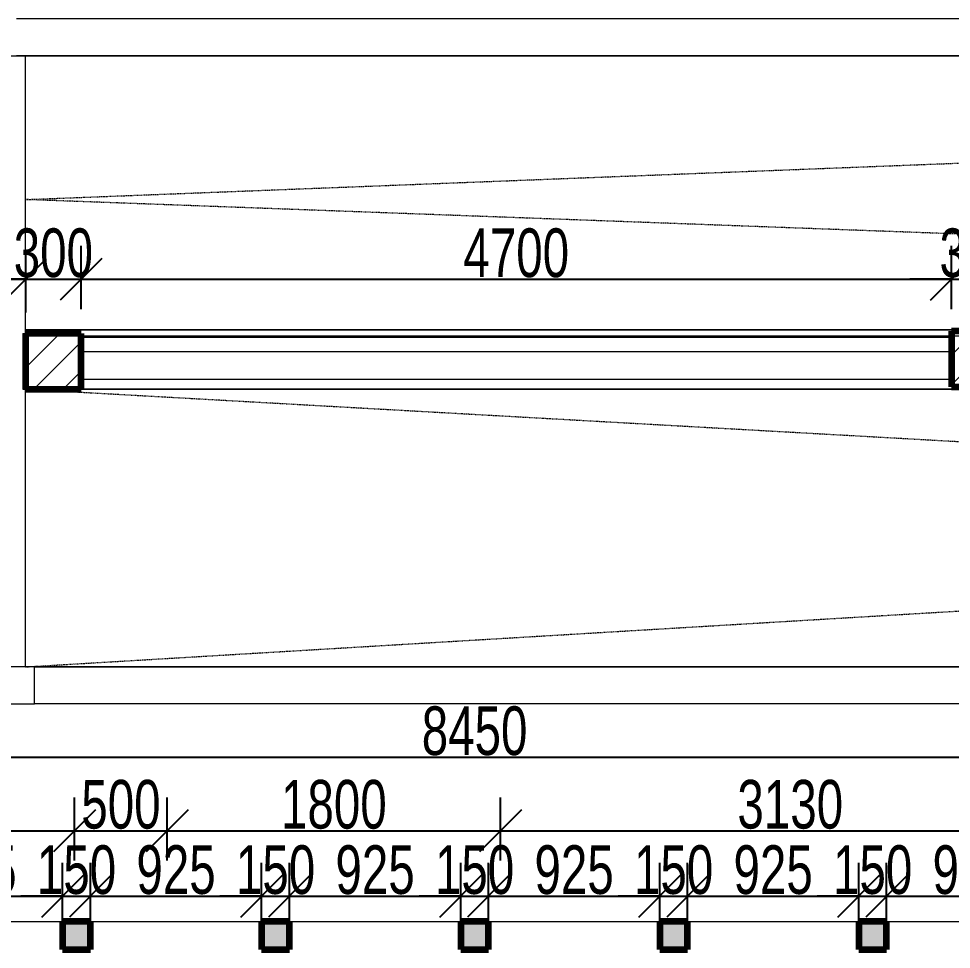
# Model space of a CAD drawing. Header units: millimetres. Extents: x -35190 to 411743, y -233114 to 23872.
# Drawn here: x 248513 to 253551, y 5256 to 10281 of the extents above; entities that cross this region are included whole.
import ezdxf

# ---------------------------------------------------------------- set-up
doc = ezdxf.new("R2010")
doc.units = ezdxf.units.MM
doc.linetypes.add('Dash', pattern=[6.35, 3.175, -3.175])
for name, color, linetype, lineweight in [('A-ANNO-DIMS', 211, 'Continuous', 9), ('A-DETL-HDLN', 90, 'Dash', 18), ('A-DETL-THIN', 151, 'Continuous', 18), ('A-FLOR-HRAL', 11, 'Continuous', 18), ('A-FLOR-LEVL', 51, 'Continuous', 18), ('A-WALL', 113, 'Continuous', 18), ('A-WALL-PATT', 111, 'Continuous', 18), ('Q-CASE', 31, 'Continuous', 18)]:
    doc.layers.add(name, color=color, linetype=linetype, lineweight=lineweight)
doc.styles.add('Arial_8', font='arial.ttf', dxfattribs={"width": 0.7, "height": 262.5})
doc.dimstyles.new('small_3_0mm', dxfattribs={"dimscale": 304.8, "dimtxt": 191.298637, "dimasz": 0.738189, "dimexe": 0.590551, "dimexo": 0.0625, "dimgap": 0.024606, "dimtad": 1, "dimdec": 0, "dimzin": 0, "dimdsep": 46, "dimtxsty": 'Arial_8', "dimblk1": 'OBLIQUE', "dimblk2": 'OBLIQUE', "dimsah": 1, "dimcen": 0.09, "dimdle": 0.590551, "dimazin": 0, "dimtfac": 1, "dimtdec": 4, "dimtix": 1, "dimtmove": 0, "dimatfit": 3, "dimfxl": 0.590551, "dimfxlon": 1, "dimtvp": 1, "dimtolj": 1, "dimtzin": 0, "dimarcsym": 2})
doc.dimstyles.new('small_3_5mm', dxfattribs={"dimscale": 304.8, "dimtxt": 267.818092, "dimasz": 0.738189, "dimexe": 0.590551, "dimexo": 0.0625, "dimgap": 0.024606, "dimtad": 1, "dimdec": 0, "dimzin": 0, "dimdsep": 46, "dimtxsty": 'Arial_8', "dimblk1": 'OBLIQUE', "dimblk2": 'OBLIQUE', "dimsah": 1, "dimcen": 0.09, "dimdle": 0.590551, "dimazin": 0, "dimtfac": 1, "dimtdec": 4, "dimtix": 1, "dimtmove": 0, "dimatfit": 3, "dimfxl": 0.590551, "dimfxlon": 1, "dimtvp": 1, "dimtolj": 1, "dimtzin": 0, "dimarcsym": 2})
pattern_1 = [(45, (247326.97, -1578.69), (-79.5495, 79.5495), [])]

# ---------------------------------------------------------------- blocks, each defined once
blk = doc.blocks.new('Top Rail Type - Top Rail_Internal_-623587-SECOND FLOOR')
at = {"layer": 'A-FLOR-HRAL'}
for p, q in [((21103.9, 10179.7), (1223.9, 10179.7)), ((1223.9, 10159.7), (1223.9, 10162)), ((1523.9, 10139.7), (6223.9, 10139.7))]:
    blk.add_line(p, q, dxfattribs=at)
blk = doc.blocks.new('Top Rail Type - Top Rail_Internal_-V25-SECOND FLOOR')
at = {"layer": 'A-FLOR-HRAL'}
for p, q in [((1223.9, 10179.7), (1223.9, 10159.7)), ((1223.9, 10179.7), (21103.9, 10179.7)), ((1523.9, 10139.7), (6223.9, 10139.7))]:
    blk.add_line(p, q, dxfattribs=at)
blk = doc.blocks.new('Top Rail Type - Top Rail_Internal_-623928-SECOND FLOOR')
at = {"layer": 'A-FLOR-HRAL'}
for p, q in [((21103.9, 10179.7), (1223.9, 10179.7)), ((1223.9, 10159.7), (1223.9, 10162)), ((1523.9, 10139.7), (6223.9, 10139.7))]:
    blk.add_line(p, q, dxfattribs=at)
blk = doc.blocks.new('Top Rail Type - Top Rail_Internal_-V27-SECOND FLOOR')
at = {"layer": 'A-FLOR-HRAL'}
for p, q in [((1223.9, 10179.7), (1223.9, 10159.7)), ((1223.9, 10179.7), (21103.9, 10179.7)), ((1523.9, 10139.7), (6223.9, 10139.7))]:
    blk.add_line(p, q, dxfattribs=at)
blk = doc.blocks.new('Casework 2 - Casework 2-644764-SECOND FLOOR')
at = {"layer": 'Q-CASE'}
for p, q in [((1174, 11859.7), (21055, 11859.7)), ((21055, 11659.7), (1174, 11659.7)), ((1209, 10159.7), (1223.9, 10159.7)), ((6223.9, 10060.2), (1523.9, 10060.2)), ((6223.9, 9910.9), (1523.9, 9910.9)), ((1209, 9859.7), (1223.9, 9859.7)), ((1523.9, 9859.7), (13998.9, 9859.7)), ((1272.8, 8359.7), (-276.1, 8359.7)), ((1272.8, 8159.7), (1272.8, 8359.7)), ((1272.8, 8359.7), (7873.9, 8359.7)), ((-476.1, 8159.7), (1272.8, 8159.7)), ((7873.9, 8159.7), (1272.8, 8159.7))]:
    blk.add_line(p, q, dxfattribs=at)
blk = doc.blocks.new('_Oblique')
at = {"color": 0, "linetype": 'ByBlock', "lineweight": -2}
blk.add_line((-0.5, -0.5), (0.5, 0.5), dxfattribs=at)
blk = doc.blocks.new('*D5724')
at = {"layer": 'A-ANNO-DIMS', "color": 0, "lineweight": -2, "transparency": 16777216}
for p, q in [((247825.9, 5382.1), (247825.9, 5723.1)), ((248750.9, 5382.1), (248750.9, 5723.1)), ((247645.9, 5543.1), (248930.9, 5543.1))]:
    blk.add_line(p, q, dxfattribs=at)
at = {"layer": 'Defpoints', "color": 0, "transparency": 16777216}
for p in [(248750.9, 5543.1), (247825.9, 5363.1), (248750.9, 5363.1)]:
    blk.add_point(p, dxfattribs=at)
at = {"layer": 'A-ANNO-DIMS', "color": 0, "lineweight": -2, "transparency": 16777216, "xscale": 224.9999999999999, "yscale": 224.9999999999999, "zscale": 224.9999999999999, "rotation": 180}
blk.add_blockref('_Oblique', (247825.9, 5543.1), dxfattribs=at)
at = {"layer": 'A-ANNO-DIMS', "color": 0, "lineweight": -2, "transparency": 16777216, "xscale": 224.9999999999999, "yscale": 224.9999999999999, "zscale": 224.9999999999999}
blk.add_blockref('_Oblique', (248750.9, 5543.1), dxfattribs=at)
at = {"layer": 'A-ANNO-DIMS', "color": 0, "transparency": 16777216, "insert": (248288.4, 5684.6), "char_height": 262.5, "width": 360.23, "attachment_point": 5, "style": 'Arial_8'}
blk.add_mtext('\\A1;925', dxfattribs=at)
blk = doc.blocks.new('*D5725')
at = {"layer": 'A-ANNO-DIMS', "color": 0, "lineweight": -2, "transparency": 16777216}
for p, q in [((248750.9, 5382.1), (248750.9, 5723.1)), ((248900.9, 5382.1), (248900.9, 5723.1)), ((248750.9, 5543.1), (248525.9, 5543.1)), ((248750.9, 5543.1), (248900.9, 5543.1)), ((248900.9, 5543.1), (249125.9, 5543.1))]:
    blk.add_line(p, q, dxfattribs=at)
at = {"layer": 'Defpoints', "color": 0, "transparency": 16777216}
for p in [(248900.9, 5543.1), (248750.9, 5363.1), (248900.9, 5363.1)]:
    blk.add_point(p, dxfattribs=at)
at = {"layer": 'A-ANNO-DIMS', "color": 0, "lineweight": -2, "transparency": 16777216, "xscale": 224.9999999999999, "yscale": 224.9999999999999, "zscale": 224.9999999999999}
blk.add_blockref('_Oblique', (248750.9, 5543.1), dxfattribs=at)
at = {"layer": 'A-ANNO-DIMS', "color": 0, "lineweight": -2, "transparency": 16777216, "xscale": 224.9999999999999, "yscale": 224.9999999999999, "zscale": 224.9999999999999, "rotation": 180}
blk.add_blockref('_Oblique', (248900.9, 5543.1), dxfattribs=at)
at = {"layer": 'A-ANNO-DIMS', "color": 0, "transparency": 16777216, "insert": (248825.9, 5684.6), "char_height": 262.5, "width": 360.23, "attachment_point": 5, "style": 'Arial_8'}
blk.add_mtext('\\A1;150', dxfattribs=at)
blk = doc.blocks.new('*D5726')
at = {"layer": 'A-ANNO-DIMS', "color": 0, "lineweight": -2, "transparency": 16777216}
for p, q in [((248900.9, 5382.1), (248900.9, 5723.1)), ((249825.9, 5382.1), (249825.9, 5723.1)), ((248720.9, 5543.1), (250005.9, 5543.1))]:
    blk.add_line(p, q, dxfattribs=at)
at = {"layer": 'Defpoints', "color": 0, "transparency": 16777216}
for p in [(249825.9, 5543.1), (248900.9, 5363.1), (249825.9, 5363.1)]:
    blk.add_point(p, dxfattribs=at)
at = {"layer": 'A-ANNO-DIMS', "color": 0, "lineweight": -2, "transparency": 16777216, "xscale": 224.9999999999999, "yscale": 224.9999999999999, "zscale": 224.9999999999999, "rotation": 180}
blk.add_blockref('_Oblique', (248900.9, 5543.1), dxfattribs=at)
at = {"layer": 'A-ANNO-DIMS', "color": 0, "lineweight": -2, "transparency": 16777216, "xscale": 224.9999999999999, "yscale": 224.9999999999999, "zscale": 224.9999999999999}
blk.add_blockref('_Oblique', (249825.9, 5543.1), dxfattribs=at)
at = {"layer": 'A-ANNO-DIMS', "color": 0, "transparency": 16777216, "insert": (249363.4, 5684.6), "char_height": 262.5, "width": 360.23, "attachment_point": 5, "style": 'Arial_8'}
blk.add_mtext('\\A1;925', dxfattribs=at)
blk = doc.blocks.new('*D5727')
at = {"layer": 'A-ANNO-DIMS', "color": 0, "lineweight": -2, "transparency": 16777216}
for p, q in [((249825.9, 5382.1), (249825.9, 5723.1)), ((249975.9, 5382.1), (249975.9, 5723.1)), ((249825.9, 5543.1), (249600.9, 5543.1)), ((249825.9, 5543.1), (249975.9, 5543.1)), ((249975.9, 5543.1), (250200.9, 5543.1))]:
    blk.add_line(p, q, dxfattribs=at)
at = {"layer": 'Defpoints', "color": 0, "transparency": 16777216}
for p in [(249975.9, 5543.1), (249825.9, 5363.1), (249975.9, 5363.1)]:
    blk.add_point(p, dxfattribs=at)
at = {"layer": 'A-ANNO-DIMS', "color": 0, "lineweight": -2, "transparency": 16777216, "xscale": 224.9999999999999, "yscale": 224.9999999999999, "zscale": 224.9999999999999}
blk.add_blockref('_Oblique', (249825.9, 5543.1), dxfattribs=at)
at = {"layer": 'A-ANNO-DIMS', "color": 0, "lineweight": -2, "transparency": 16777216, "xscale": 224.9999999999999, "yscale": 224.9999999999999, "zscale": 224.9999999999999, "rotation": 180}
blk.add_blockref('_Oblique', (249975.9, 5543.1), dxfattribs=at)
at = {"layer": 'A-ANNO-DIMS', "color": 0, "transparency": 16777216, "insert": (249900.9, 5684.6), "char_height": 262.5, "width": 360.23, "attachment_point": 5, "style": 'Arial_8'}
blk.add_mtext('\\A1;150', dxfattribs=at)
blk = doc.blocks.new('*D5728')
at = {"layer": 'A-ANNO-DIMS', "color": 0, "lineweight": -2, "transparency": 16777216}
for p, q in [((249975.9, 5382.1), (249975.9, 5723.1)), ((250900.9, 5382.1), (250900.9, 5723.1)), ((249795.9, 5543.1), (251080.9, 5543.1))]:
    blk.add_line(p, q, dxfattribs=at)
at = {"layer": 'Defpoints', "color": 0, "transparency": 16777216}
for p in [(250900.9, 5543.1), (249975.9, 5363.1), (250900.9, 5363.1)]:
    blk.add_point(p, dxfattribs=at)
at = {"layer": 'A-ANNO-DIMS', "color": 0, "lineweight": -2, "transparency": 16777216, "xscale": 224.9999999999999, "yscale": 224.9999999999999, "zscale": 224.9999999999999, "rotation": 180}
blk.add_blockref('_Oblique', (249975.9, 5543.1), dxfattribs=at)
at = {"layer": 'A-ANNO-DIMS', "color": 0, "lineweight": -2, "transparency": 16777216, "xscale": 224.9999999999999, "yscale": 224.9999999999999, "zscale": 224.9999999999999}
blk.add_blockref('_Oblique', (250900.9, 5543.1), dxfattribs=at)
at = {"layer": 'A-ANNO-DIMS', "color": 0, "transparency": 16777216, "insert": (250438.4, 5684.6), "char_height": 262.5, "width": 360.23, "attachment_point": 5, "style": 'Arial_8'}
blk.add_mtext('\\A1;925', dxfattribs=at)
blk = doc.blocks.new('*D5729')
at = {"layer": 'A-ANNO-DIMS', "color": 0, "lineweight": -2, "transparency": 16777216}
for p, q in [((250900.9, 5382.1), (250900.9, 5723.1)), ((251050.9, 5382.1), (251050.9, 5723.1)), ((250900.9, 5543.1), (250675.9, 5543.1)), ((250900.9, 5543.1), (251050.9, 5543.1)), ((251050.9, 5543.1), (251275.9, 5543.1))]:
    blk.add_line(p, q, dxfattribs=at)
at = {"layer": 'Defpoints', "color": 0, "transparency": 16777216}
for p in [(251050.9, 5543.1), (250900.9, 5363.1), (251050.9, 5363.1)]:
    blk.add_point(p, dxfattribs=at)
at = {"layer": 'A-ANNO-DIMS', "color": 0, "lineweight": -2, "transparency": 16777216, "xscale": 224.9999999999999, "yscale": 224.9999999999999, "zscale": 224.9999999999999}
blk.add_blockref('_Oblique', (250900.9, 5543.1), dxfattribs=at)
at = {"layer": 'A-ANNO-DIMS', "color": 0, "lineweight": -2, "transparency": 16777216, "xscale": 224.9999999999999, "yscale": 224.9999999999999, "zscale": 224.9999999999999, "rotation": 180}
blk.add_blockref('_Oblique', (251050.9, 5543.1), dxfattribs=at)
at = {"layer": 'A-ANNO-DIMS', "color": 0, "transparency": 16777216, "insert": (250975.9, 5684.6), "char_height": 262.5, "width": 360.23, "attachment_point": 5, "style": 'Arial_8'}
blk.add_mtext('\\A1;150', dxfattribs=at)
blk = doc.blocks.new('*D5730')
at = {"layer": 'A-ANNO-DIMS', "color": 0, "lineweight": -2, "transparency": 16777216}
for p, q in [((251050.9, 5382.1), (251050.9, 5723.1)), ((251975.9, 5382.1), (251975.9, 5723.1)), ((250870.9, 5543.1), (252155.9, 5543.1))]:
    blk.add_line(p, q, dxfattribs=at)
at = {"layer": 'Defpoints', "color": 0, "transparency": 16777216}
for p in [(251975.9, 5543.1), (251050.9, 5363.1), (251975.9, 5363.1)]:
    blk.add_point(p, dxfattribs=at)
at = {"layer": 'A-ANNO-DIMS', "color": 0, "lineweight": -2, "transparency": 16777216, "xscale": 224.9999999999999, "yscale": 224.9999999999999, "zscale": 224.9999999999999, "rotation": 180}
blk.add_blockref('_Oblique', (251050.9, 5543.1), dxfattribs=at)
at = {"layer": 'A-ANNO-DIMS', "color": 0, "lineweight": -2, "transparency": 16777216, "xscale": 224.9999999999999, "yscale": 224.9999999999999, "zscale": 224.9999999999999}
blk.add_blockref('_Oblique', (251975.9, 5543.1), dxfattribs=at)
at = {"layer": 'A-ANNO-DIMS', "color": 0, "transparency": 16777216, "insert": (251513.4, 5684.6), "char_height": 262.5, "width": 360.23, "attachment_point": 5, "style": 'Arial_8'}
blk.add_mtext('\\A1;925', dxfattribs=at)
blk = doc.blocks.new('*D5731')
at = {"layer": 'A-ANNO-DIMS', "color": 0, "lineweight": -2, "transparency": 16777216}
for p, q in [((251975.9, 5382.1), (251975.9, 5723.1)), ((252125.9, 5382.1), (252125.9, 5723.1)), ((251975.9, 5543.1), (251750.9, 5543.1)), ((251975.9, 5543.1), (252125.9, 5543.1)), ((252125.9, 5543.1), (252350.9, 5543.1))]:
    blk.add_line(p, q, dxfattribs=at)
at = {"layer": 'Defpoints', "color": 0, "transparency": 16777216}
for p in [(252125.9, 5543.1), (251975.9, 5363.1), (252125.9, 5363.1)]:
    blk.add_point(p, dxfattribs=at)
at = {"layer": 'A-ANNO-DIMS', "color": 0, "lineweight": -2, "transparency": 16777216, "xscale": 224.9999999999999, "yscale": 224.9999999999999, "zscale": 224.9999999999999}
blk.add_blockref('_Oblique', (251975.9, 5543.1), dxfattribs=at)
at = {"layer": 'A-ANNO-DIMS', "color": 0, "lineweight": -2, "transparency": 16777216, "xscale": 224.9999999999999, "yscale": 224.9999999999999, "zscale": 224.9999999999999, "rotation": 180}
blk.add_blockref('_Oblique', (252125.9, 5543.1), dxfattribs=at)
at = {"layer": 'A-ANNO-DIMS', "color": 0, "transparency": 16777216, "insert": (252050.9, 5684.6), "char_height": 262.5, "width": 360.23, "attachment_point": 5, "style": 'Arial_8'}
blk.add_mtext('\\A1;150', dxfattribs=at)
blk = doc.blocks.new('*D5732')
at = {"layer": 'A-ANNO-DIMS', "color": 0, "lineweight": -2, "transparency": 16777216}
for p, q in [((252125.9, 5382.1), (252125.9, 5723.1)), ((253050.9, 5382.1), (253050.9, 5723.1)), ((251945.9, 5543.1), (253230.9, 5543.1))]:
    blk.add_line(p, q, dxfattribs=at)
at = {"layer": 'Defpoints', "color": 0, "transparency": 16777216}
for p in [(253050.9, 5543.1), (252125.9, 5363.1), (253050.9, 5363.1)]:
    blk.add_point(p, dxfattribs=at)
at = {"layer": 'A-ANNO-DIMS', "color": 0, "lineweight": -2, "transparency": 16777216, "xscale": 224.9999999999999, "yscale": 224.9999999999999, "zscale": 224.9999999999999, "rotation": 180}
blk.add_blockref('_Oblique', (252125.9, 5543.1), dxfattribs=at)
at = {"layer": 'A-ANNO-DIMS', "color": 0, "lineweight": -2, "transparency": 16777216, "xscale": 224.9999999999999, "yscale": 224.9999999999999, "zscale": 224.9999999999999}
blk.add_blockref('_Oblique', (253050.9, 5543.1), dxfattribs=at)
at = {"layer": 'A-ANNO-DIMS', "color": 0, "transparency": 16777216, "insert": (252588.4, 5684.6), "char_height": 262.5, "width": 360.23, "attachment_point": 5, "style": 'Arial_8'}
blk.add_mtext('\\A1;925', dxfattribs=at)
blk = doc.blocks.new('*D5733')
at = {"layer": 'A-ANNO-DIMS', "color": 0, "lineweight": -2, "transparency": 16777216}
for p, q in [((253050.9, 5382.1), (253050.9, 5723.1)), ((253200.9, 5382.1), (253200.9, 5723.1)), ((253050.9, 5543.1), (252825.9, 5543.1)), ((253050.9, 5543.1), (253200.9, 5543.1)), ((253200.9, 5543.1), (253425.9, 5543.1))]:
    blk.add_line(p, q, dxfattribs=at)
at = {"layer": 'Defpoints', "color": 0, "transparency": 16777216}
for p in [(253200.9, 5543.1), (253050.9, 5363.1), (253200.9, 5363.1)]:
    blk.add_point(p, dxfattribs=at)
at = {"layer": 'A-ANNO-DIMS', "color": 0, "lineweight": -2, "transparency": 16777216, "xscale": 224.9999999999999, "yscale": 224.9999999999999, "zscale": 224.9999999999999}
blk.add_blockref('_Oblique', (253050.9, 5543.1), dxfattribs=at)
at = {"layer": 'A-ANNO-DIMS', "color": 0, "lineweight": -2, "transparency": 16777216, "xscale": 224.9999999999999, "yscale": 224.9999999999999, "zscale": 224.9999999999999, "rotation": 180}
blk.add_blockref('_Oblique', (253200.9, 5543.1), dxfattribs=at)
at = {"layer": 'A-ANNO-DIMS', "color": 0, "transparency": 16777216, "insert": (253125.9, 5684.6), "char_height": 262.5, "width": 360.23, "attachment_point": 5, "style": 'Arial_8'}
blk.add_mtext('\\A1;150', dxfattribs=at)
blk = doc.blocks.new('*D5734')
at = {"layer": 'A-ANNO-DIMS', "color": 0, "lineweight": -2, "transparency": 16777216}
for p, q in [((253200.9, 5382.1), (253200.9, 5723.1)), ((254125.9, 5382.1), (254125.9, 5723.1)), ((253020.9, 5543.1), (254305.9, 5543.1))]:
    blk.add_line(p, q, dxfattribs=at)
at = {"layer": 'Defpoints', "color": 0, "transparency": 16777216}
for p in [(254125.9, 5543.1), (253200.9, 5363.1), (254125.9, 5363.1)]:
    blk.add_point(p, dxfattribs=at)
at = {"layer": 'A-ANNO-DIMS', "color": 0, "lineweight": -2, "transparency": 16777216, "xscale": 224.9999999999999, "yscale": 224.9999999999999, "zscale": 224.9999999999999, "rotation": 180}
blk.add_blockref('_Oblique', (253200.9, 5543.1), dxfattribs=at)
at = {"layer": 'A-ANNO-DIMS', "color": 0, "lineweight": -2, "transparency": 16777216, "xscale": 224.9999999999999, "yscale": 224.9999999999999, "zscale": 224.9999999999999}
blk.add_blockref('_Oblique', (254125.9, 5543.1), dxfattribs=at)
at = {"layer": 'A-ANNO-DIMS', "color": 0, "transparency": 16777216, "insert": (253663.4, 5684.6), "char_height": 262.5, "width": 360.23, "attachment_point": 5, "style": 'Arial_8'}
blk.add_mtext('\\A1;925', dxfattribs=at)
blk = doc.blocks.new('*D5738')
at = {"layer": 'A-ANNO-DIMS', "color": 0, "lineweight": -2, "transparency": 16777216}
for p, q in [((247015.9, 5735.1), (247015.9, 6076)), ((248815.9, 5735.1), (248815.9, 6076)), ((246835.9, 5896), (248995.9, 5896))]:
    blk.add_line(p, q, dxfattribs=at)
at = {"layer": 'Defpoints', "color": 0, "transparency": 16777216}
for p in [(248815.9, 5896), (247015.9, 5716), (248815.9, 5716)]:
    blk.add_point(p, dxfattribs=at)
at = {"layer": 'A-ANNO-DIMS', "color": 0, "lineweight": -2, "transparency": 16777216, "xscale": 224.9999999999999, "yscale": 224.9999999999999, "zscale": 224.9999999999999, "rotation": 180}
blk.add_blockref('_Oblique', (247015.9, 5896), dxfattribs=at)
at = {"layer": 'A-ANNO-DIMS', "color": 0, "lineweight": -2, "transparency": 16777216, "xscale": 224.9999999999999, "yscale": 224.9999999999999, "zscale": 224.9999999999999}
blk.add_blockref('_Oblique', (248815.9, 5896), dxfattribs=at)
at = {"layer": 'A-ANNO-DIMS', "color": 0, "transparency": 16777216, "insert": (247915.9, 6037.5), "char_height": 262.5, "width": 672.429, "attachment_point": 5, "style": 'Arial_8'}
blk.add_mtext('\\A1;1800', dxfattribs=at)
blk = doc.blocks.new('*D5739')
at = {"layer": 'A-ANNO-DIMS', "color": 0, "lineweight": -2, "transparency": 16777216}
for p, q in [((248815.9, 5735.1), (248815.9, 6076)), ((249315.9, 5735.1), (249315.9, 6076)), ((248635.9, 5896), (249495.9, 5896))]:
    blk.add_line(p, q, dxfattribs=at)
at = {"layer": 'Defpoints', "color": 0, "transparency": 16777216}
for p in [(249315.9, 5896), (248815.9, 5716), (249315.9, 5716)]:
    blk.add_point(p, dxfattribs=at)
at = {"layer": 'A-ANNO-DIMS', "color": 0, "lineweight": -2, "transparency": 16777216, "xscale": 224.9999999999999, "yscale": 224.9999999999999, "zscale": 224.9999999999999, "rotation": 180}
blk.add_blockref('_Oblique', (248815.9, 5896), dxfattribs=at)
at = {"layer": 'A-ANNO-DIMS', "color": 0, "lineweight": -2, "transparency": 16777216, "xscale": 224.9999999999999, "yscale": 224.9999999999999, "zscale": 224.9999999999999}
blk.add_blockref('_Oblique', (249315.9, 5896), dxfattribs=at)
at = {"layer": 'A-ANNO-DIMS', "color": 0, "transparency": 16777216, "insert": (249065.9, 6037.5), "char_height": 262.5, "width": 504.322, "attachment_point": 5, "style": 'Arial_8'}
blk.add_mtext('\\A1;500', dxfattribs=at)
blk = doc.blocks.new('*D5740')
at = {"layer": 'A-ANNO-DIMS', "color": 0, "lineweight": -2, "transparency": 16777216}
for p, q in [((249315.9, 5735.1), (249315.9, 6076)), ((251115.9, 5735.1), (251115.9, 6076)), ((249135.9, 5896), (251295.9, 5896))]:
    blk.add_line(p, q, dxfattribs=at)
at = {"layer": 'Defpoints', "color": 0, "transparency": 16777216}
for p in [(251115.9, 5896), (249315.9, 5716), (251115.9, 5716)]:
    blk.add_point(p, dxfattribs=at)
at = {"layer": 'A-ANNO-DIMS', "color": 0, "lineweight": -2, "transparency": 16777216, "xscale": 224.9999999999999, "yscale": 224.9999999999999, "zscale": 224.9999999999999, "rotation": 180}
blk.add_blockref('_Oblique', (249315.9, 5896), dxfattribs=at)
at = {"layer": 'A-ANNO-DIMS', "color": 0, "lineweight": -2, "transparency": 16777216, "xscale": 224.9999999999999, "yscale": 224.9999999999999, "zscale": 224.9999999999999}
blk.add_blockref('_Oblique', (251115.9, 5896), dxfattribs=at)
at = {"layer": 'A-ANNO-DIMS', "color": 0, "transparency": 16777216, "insert": (250215.9, 6037.5), "char_height": 262.5, "width": 672.429, "attachment_point": 5, "style": 'Arial_8'}
blk.add_mtext('\\A1;1800', dxfattribs=at)
blk = doc.blocks.new('*D5741')
at = {"layer": 'A-ANNO-DIMS', "color": 0, "lineweight": -2, "transparency": 16777216}
for p, q in [((251115.9, 5735.1), (251115.9, 6076)), ((254245.9, 5735.1), (254245.9, 6076)), ((250935.9, 5896), (254425.9, 5896))]:
    blk.add_line(p, q, dxfattribs=at)
at = {"layer": 'Defpoints', "color": 0, "transparency": 16777216}
for p in [(254245.9, 5896), (251115.9, 5716), (254245.9, 5716)]:
    blk.add_point(p, dxfattribs=at)
at = {"layer": 'A-ANNO-DIMS', "color": 0, "lineweight": -2, "transparency": 16777216, "xscale": 224.9999999999999, "yscale": 224.9999999999999, "zscale": 224.9999999999999, "rotation": 180}
blk.add_blockref('_Oblique', (251115.9, 5896), dxfattribs=at)
at = {"layer": 'A-ANNO-DIMS', "color": 0, "lineweight": -2, "transparency": 16777216, "xscale": 224.9999999999999, "yscale": 224.9999999999999, "zscale": 224.9999999999999}
blk.add_blockref('_Oblique', (254245.9, 5896), dxfattribs=at)
at = {"layer": 'A-ANNO-DIMS', "color": 0, "transparency": 16777216, "insert": (252680.9, 6037.6), "char_height": 262.5, "width": 672.429, "attachment_point": 5, "style": 'Arial_8'}
blk.add_mtext('\\A1;3130', dxfattribs=at)
blk = doc.blocks.new('*D5560')
at = {"layer": 'A-ANNO-DIMS', "color": 0, "lineweight": -2, "transparency": 16777216}
for p, q in [((246750.9, 6454), (246750.9, 6113.1)), ((255200.9, 6454), (255200.9, 6113.1)), ((246570.9, 6293.1), (255380.9, 6293.1))]:
    blk.add_line(p, q, dxfattribs=at)
at = {"layer": 'Defpoints', "color": 0, "transparency": 16777216}
for p in [(246750.9, 6473.1), (255200.9, 6473.1), (255200.9, 6293.1)]:
    blk.add_point(p, dxfattribs=at)
at = {"layer": 'A-ANNO-DIMS', "color": 0, "lineweight": -2, "transparency": 16777216, "xscale": 224.9999999999999, "yscale": 224.9999999999999, "zscale": 224.9999999999999, "rotation": 180}
blk.add_blockref('_Oblique', (246750.9, 6293.1), dxfattribs=at)
at = {"layer": 'A-ANNO-DIMS', "color": 0, "lineweight": -2, "transparency": 16777216, "xscale": 224.9999999999999, "yscale": 224.9999999999999, "zscale": 224.9999999999999}
blk.add_blockref('_Oblique', (255200.9, 6293.1), dxfattribs=at)
at = {"layer": 'A-ANNO-DIMS', "color": 0, "transparency": 16777216, "insert": (250975.9, 6434.6), "char_height": 262.5, "width": 672.429, "attachment_point": 5, "style": 'Arial_8'}
blk.add_mtext('\\A1;8450', dxfattribs=at)
blk = doc.blocks.new('*D5615')
at = {"layer": 'A-ANNO-DIMS', "color": 0, "lineweight": -2, "transparency": 16777216}
for p, q in [((247050.9, 9034.5), (247050.9, 8693.6)), ((248550.9, 9034.5), (248550.9, 8693.6)), ((246870.9, 8873.6), (248730.9, 8873.6))]:
    blk.add_line(p, q, dxfattribs=at)
at = {"layer": 'Defpoints', "color": 0, "transparency": 16777216}
for p in [(247050.9, 9053.6), (248550.9, 9053.6), (248550.9, 8873.6)]:
    blk.add_point(p, dxfattribs=at)
at = {"layer": 'A-ANNO-DIMS', "color": 0, "lineweight": -2, "transparency": 16777216, "xscale": 224.9999999999999, "yscale": 224.9999999999999, "zscale": 224.9999999999999, "rotation": 180}
blk.add_blockref('_Oblique', (247050.9, 8873.6), dxfattribs=at)
at = {"layer": 'A-ANNO-DIMS', "color": 0, "lineweight": -2, "transparency": 16777216, "xscale": 224.9999999999999, "yscale": 224.9999999999999, "zscale": 224.9999999999999}
blk.add_blockref('_Oblique', (248550.9, 8873.6), dxfattribs=at)
at = {"layer": 'A-ANNO-DIMS', "color": 0, "transparency": 16777216, "insert": (247800.9, 9015.1), "char_height": 262.5, "width": 672.429, "attachment_point": 5, "style": 'Arial_8'}
blk.add_mtext('\\A1;1500', dxfattribs=at)
blk = doc.blocks.new('*D5616')
at = {"layer": 'A-ANNO-DIMS', "color": 0, "lineweight": -2, "transparency": 16777216}
for p, q in [((248550.9, 9034.5), (248550.9, 8693.6)), ((248850.9, 8712.6), (248850.9, 9053.6)), ((248550.9, 8873.6), (248325.9, 8873.6)), ((248550.9, 8873.6), (248850.9, 8873.6)), ((248850.9, 8873.6), (249075.9, 8873.6))]:
    blk.add_line(p, q, dxfattribs=at)
at = {"layer": 'Defpoints', "color": 0, "transparency": 16777216}
for p in [(248550.9, 9053.6), (248850.9, 8873.6), (248850.9, 8693.6)]:
    blk.add_point(p, dxfattribs=at)
at = {"layer": 'A-ANNO-DIMS', "color": 0, "lineweight": -2, "transparency": 16777216, "xscale": 224.9999999999999, "yscale": 224.9999999999999, "zscale": 224.9999999999999}
blk.add_blockref('_Oblique', (248550.9, 8873.6), dxfattribs=at)
at = {"layer": 'A-ANNO-DIMS', "color": 0, "lineweight": -2, "transparency": 16777216, "xscale": 224.9999999999999, "yscale": 224.9999999999999, "zscale": 224.9999999999999, "rotation": 180}
blk.add_blockref('_Oblique', (248850.9, 8873.6), dxfattribs=at)
at = {"layer": 'A-ANNO-DIMS', "color": 0, "transparency": 16777216, "insert": (248700.9, 9015.2), "char_height": 262.5, "width": 504.322, "attachment_point": 5, "style": 'Arial_8'}
blk.add_mtext('\\A1;300', dxfattribs=at)
blk = doc.blocks.new('*D5617')
at = {"layer": 'A-ANNO-DIMS', "color": 0, "lineweight": -2, "transparency": 16777216}
for p, q in [((248850.9, 8712.6), (248850.9, 9053.6)), ((253550.9, 8712.6), (253550.9, 9053.6)), ((248670.9, 8873.6), (253730.9, 8873.6))]:
    blk.add_line(p, q, dxfattribs=at)
at = {"layer": 'Defpoints', "color": 0, "transparency": 16777216}
for p in [(253550.9, 8873.6), (248850.9, 8693.6), (253550.9, 8693.6)]:
    blk.add_point(p, dxfattribs=at)
at = {"layer": 'A-ANNO-DIMS', "color": 0, "lineweight": -2, "transparency": 16777216, "xscale": 224.9999999999999, "yscale": 224.9999999999999, "zscale": 224.9999999999999, "rotation": 180}
blk.add_blockref('_Oblique', (248850.9, 8873.6), dxfattribs=at)
at = {"layer": 'A-ANNO-DIMS', "color": 0, "lineweight": -2, "transparency": 16777216, "xscale": 224.9999999999999, "yscale": 224.9999999999999, "zscale": 224.9999999999999}
blk.add_blockref('_Oblique', (253550.9, 8873.6), dxfattribs=at)
at = {"layer": 'A-ANNO-DIMS', "color": 0, "transparency": 16777216, "insert": (251200.9, 9015.1), "char_height": 262.5, "width": 672.429, "attachment_point": 5, "style": 'Arial_8'}
blk.add_mtext('\\A1;4700', dxfattribs=at)
blk = doc.blocks.new('*D5618')
at = {"layer": 'A-ANNO-DIMS', "color": 0, "lineweight": -2, "transparency": 16777216}
for p, q in [((253550.9, 8712.6), (253550.9, 9053.6)), ((253850.9, 8712.6), (253850.9, 9053.6)), ((253550.9, 8873.6), (253325.9, 8873.6)), ((253550.9, 8873.6), (253850.9, 8873.6)), ((253850.9, 8873.6), (254075.9, 8873.6))]:
    blk.add_line(p, q, dxfattribs=at)
at = {"layer": 'Defpoints', "color": 0, "transparency": 16777216}
for p in [(253850.9, 8873.6), (253550.9, 8693.6), (253850.9, 8693.6)]:
    blk.add_point(p, dxfattribs=at)
at = {"layer": 'A-ANNO-DIMS', "color": 0, "lineweight": -2, "transparency": 16777216, "xscale": 224.9999999999999, "yscale": 224.9999999999999, "zscale": 224.9999999999999}
blk.add_blockref('_Oblique', (253550.9, 8873.6), dxfattribs=at)
at = {"layer": 'A-ANNO-DIMS', "color": 0, "lineweight": -2, "transparency": 16777216, "xscale": 224.9999999999999, "yscale": 224.9999999999999, "zscale": 224.9999999999999, "rotation": 180}
blk.add_blockref('_Oblique', (253850.9, 8873.6), dxfattribs=at)
at = {"layer": 'A-ANNO-DIMS', "color": 0, "transparency": 16777216, "insert": (253700.9, 9015.2), "char_height": 262.5, "width": 504.322, "attachment_point": 5, "style": 'Arial_8'}
blk.add_mtext('\\A1;300', dxfattribs=at)

msp = doc.modelspace()

# ---------------------------------------------------------------- hatches: boundary and pattern name
at = {"layer": 'A-WALL-PATT'}
h = msp.add_hatch(dxfattribs=at)
h.set_pattern_fill('FP_1', color=256, style=0, pattern_type=2)
h.set_pattern_definition(pattern_1)
h.paths.add_polyline_path([(248586, 8281), (248850.9, 8281), (248850.9, 8581), (248550.9, 8581), (248550.9, 8281)])
h = msp.add_hatch(dxfattribs=at)
h.set_pattern_fill('FP_1', color=256, style=0, pattern_type=2)
h.set_pattern_definition(pattern_1)
h.paths.add_polyline_path([(253814.7, 8292.9), (253850.9, 8292.9), (253850.9, 8592.9), (253550.9, 8592.9), (253550.9, 8292.9)])
h = msp.add_hatch(dxfattribs=at)
h.set_pattern_fill('FP_1', color=256, style=0, pattern_type=2)
h.set_pattern_definition(pattern_1)
h.paths.add_polyline_path([(253814.7, 8292.9), (253850.9, 8292.9), (253850.9, 8592.9), (253550.9, 8592.9), (253550.9, 8292.9)])
for points in [[(248900.9, 5256), (248900.9, 5406), (248750.9, 5406), (248750.9, 5256)], [(249975.9, 5256), (249975.9, 5406), (249825.9, 5406), (249825.9, 5256)], [(251050.9, 5256), (251050.9, 5406), (250900.9, 5406), (250900.9, 5256), (250909.9, 5256)], [(252125.9, 5256), (252125.9, 5406), (251975.9, 5406), (251975.9, 5256)], [(253200.9, 5256), (253200.9, 5406), (253050.9, 5406), (253050.9, 5256)]]:
    msp.add_hatch(color=1, dxfattribs=at).paths.add_polyline_path(points)

# ---------------------------------------------------------------- linework, layer by layer
at = {"layer": 'A-DETL-HDLN'}
for p, q in [((248550.9, 9304.3), (259048, 9714.2)), ((259037.3, 8916.5), (248550.9, 9304.3)), ((248550.9, 8281), (261475.9, 7554.8)), ((248550.9, 6781), (261475.9, 7554.8))]:
    msp.add_line(p, q, dxfattribs=at)
at = {"layer": 'A-DETL-THIN'}
for p, q in [((247050.9, 10081), (269930.9, 10081)), ((248550.9, 6781), (248550.9, 10081)), ((248550.9, 8569.2), (268430.9, 8569.2)), ((261475.9, 8281), (248550.9, 8281)), ((261475.9, 6781), (247050.9, 6781)), ((246750.9, 5406), (255200.9, 5406))]:
    msp.add_line(p, q, dxfattribs=at)
at = {"layer": 'A-FLOR-LEVL'}
msp.add_line((248550.9, 8601), (248550.9, 10081), dxfattribs=at)
at = {"layer": 'A-WALL', "lineweight": 140}
for p, q in [((248850.9, 8581), (248550.9, 8581)), ((248550.9, 8581), (248550.9, 8281)), ((248850.9, 8281), (248850.9, 8581)), ((253850.9, 8592.9), (253550.9, 8592.9)), ((253550.9, 8592.9), (253550.9, 8292.9)), ((248550.9, 8281), (248850.9, 8281)), ((253550.9, 8292.9), (253850.9, 8292.9)), ((248900.9, 5406), (248750.9, 5406)), ((248750.9, 5406), (248750.9, 5256)), ((248900.9, 5256), (248900.9, 5406)), ((249975.9, 5406), (249825.9, 5406)), ((249825.9, 5406), (249825.9, 5256)), ((249975.9, 5256), (249975.9, 5406)), ((251050.9, 5406), (250900.9, 5406)), ((250900.9, 5406), (250900.9, 5256)), ((251050.9, 5256), (251050.9, 5406)), ((252125.9, 5406), (251975.9, 5406)), ((251975.9, 5406), (251975.9, 5256)), ((252125.9, 5256), (252125.9, 5406)), ((253200.9, 5406), (253050.9, 5406)), ((253050.9, 5406), (253050.9, 5256)), ((253200.9, 5256), (253200.9, 5406)), ((248750.9, 5256), (248900.9, 5256)), ((249825.9, 5256), (249975.9, 5256)), ((250900.9, 5256), (251050.9, 5256)), ((251975.9, 5256), (252125.9, 5256)), ((253050.9, 5256), (253200.9, 5256))]:
    msp.add_line(p, q, dxfattribs=at)

# ---------------------------------------------------------------- block references
at = {"layer": 'A-FLOR-HRAL'}
for name in ['Top Rail Type - Top Rail_Internal_-623587-SECOND FLOOR', 'Top Rail Type - Top Rail_Internal_-V25-SECOND FLOOR', 'Top Rail Type - Top Rail_Internal_-623928-SECOND FLOOR', 'Top Rail Type - Top Rail_Internal_-V27-SECOND FLOOR']:
    msp.add_blockref(name, (247327, -1578.7), dxfattribs=at)
at = {"layer": 'Q-CASE'}
msp.add_blockref('Casework 2 - Casework 2-644764-SECOND FLOOR', (247327, -1578.7), dxfattribs=at)

# ---------------------------------------------------------------- dimensions: what is measured, and where the dimension line sits
at = {"layer": 'A-ANNO-DIMS'}
for base, p1, p2, dimstyle, override, picture, middle in [((248550.9, 8873.6), (247050.9, 9053.6), (248550.9, 9053.6), 'small_3_5mm', {"dimpost": '<>', "dimfxl": 1500}, '*D5615', (247800.9, 9015.1)), ((248850.9, 8873.6), (248550.9, 9053.6), (248850.9, 8693.6), 'small_3_5mm', {"dimpost": '<>', "dimfxl": 468.614981}, '*D5616', (248700.9, 9015.2)), ((253550.9, 8873.6), (248850.9, 8693.6), (253550.9, 8693.6), 'small_3_5mm', {"dimpost": '<>', "dimfxl": 4700}, '*D5617', (251200.9, 9015.1)), ((253850.9, 8873.6), (253550.9, 8693.6), (253850.9, 8693.6), 'small_3_5mm', {"dimpost": '<>', "dimfxl": 300}, '*D5618', (253700.9, 9015.2)), ((255200.9, 6293.1), (246750.9, 6473.1), (255200.9, 6473.1), 'small_3_5mm', {"dimpost": '<>', "dimfxl": 8450}, '*D5560', (250975.9, 6434.6)), ((248815.9, 5896), (247015.9, 5716), (248815.9, 5716), 'small_3_5mm', {"dimpost": '<>', "dimfxl": 1800}, '*D5738', (247915.9, 6037.5)), ((249315.9, 5896), (248815.9, 5716), (249315.9, 5716), 'small_3_5mm', {"dimpost": '<>', "dimfxl": 500}, '*D5739', (249065.9, 6037.5)), ((251115.9, 5896), (249315.9, 5716), (251115.9, 5716), 'small_3_5mm', {"dimpost": '<>', "dimfxl": 1800}, '*D5740', (250215.9, 6037.5)), ((254245.9, 5896), (251115.9, 5716), (254245.9, 5716), 'small_3_5mm', {"dimpost": '<>', "dimfxl": 3130}, '*D5741', (252680.9, 6037.6)), ((248750.9, 5543.1), (247825.9, 5363.1), (248750.9, 5363.1), 'small_3_0mm', {"dimpost": '<>', "dimfxl": 925}, '*D5724', (248288.4, 5684.6)), ((248900.9, 5543.1), (248750.9, 5363.1), (248900.9, 5363.1), 'small_3_0mm', {"dimpost": '<>', "dimfxl": 150}, '*D5725', (248825.9, 5684.6)), ((249825.9, 5543.1), (248900.9, 5363.1), (249825.9, 5363.1), 'small_3_0mm', {"dimpost": '<>', "dimfxl": 925}, '*D5726', (249363.4, 5684.6)), ((249975.9, 5543.1), (249825.9, 5363.1), (249975.9, 5363.1), 'small_3_0mm', {"dimpost": '<>', "dimfxl": 150}, '*D5727', (249900.9, 5684.6)), ((250900.9, 5543.1), (249975.9, 5363.1), (250900.9, 5363.1), 'small_3_0mm', {"dimpost": '<>', "dimfxl": 925}, '*D5728', (250438.4, 5684.6)), ((251050.9, 5543.1), (250900.9, 5363.1), (251050.9, 5363.1), 'small_3_0mm', {"dimpost": '<>', "dimfxl": 150}, '*D5729', (250975.9, 5684.6)), ((251975.9, 5543.1), (251050.9, 5363.1), (251975.9, 5363.1), 'small_3_0mm', {"dimpost": '<>', "dimfxl": 925}, '*D5730', (251513.4, 5684.6)), ((252125.9, 5543.1), (251975.9, 5363.1), (252125.9, 5363.1), 'small_3_0mm', {"dimpost": '<>', "dimfxl": 150}, '*D5731', (252050.9, 5684.6)), ((253050.9, 5543.1), (252125.9, 5363.1), (253050.9, 5363.1), 'small_3_0mm', {"dimpost": '<>', "dimfxl": 925}, '*D5732', (252588.4, 5684.6)), ((253200.9, 5543.1), (253050.9, 5363.1), (253200.9, 5363.1), 'small_3_0mm', {"dimpost": '<>', "dimfxl": 150}, '*D5733', (253125.9, 5684.6)), ((254125.9, 5543.1), (253200.9, 5363.1), (254125.9, 5363.1), 'small_3_0mm', {"dimpost": '<>', "dimfxl": 925}, '*D5734', (253663.4, 5684.6))]:
    dim = msp.add_linear_dim(base=base, p1=p1, p2=p2, dimstyle=dimstyle, override=override, dxfattribs=at)
    dim.commit()
    dim.dimension.update_dxf_attribs({"geometry": picture, "text_midpoint": middle})

doc.saveas('drawing.dxf')
